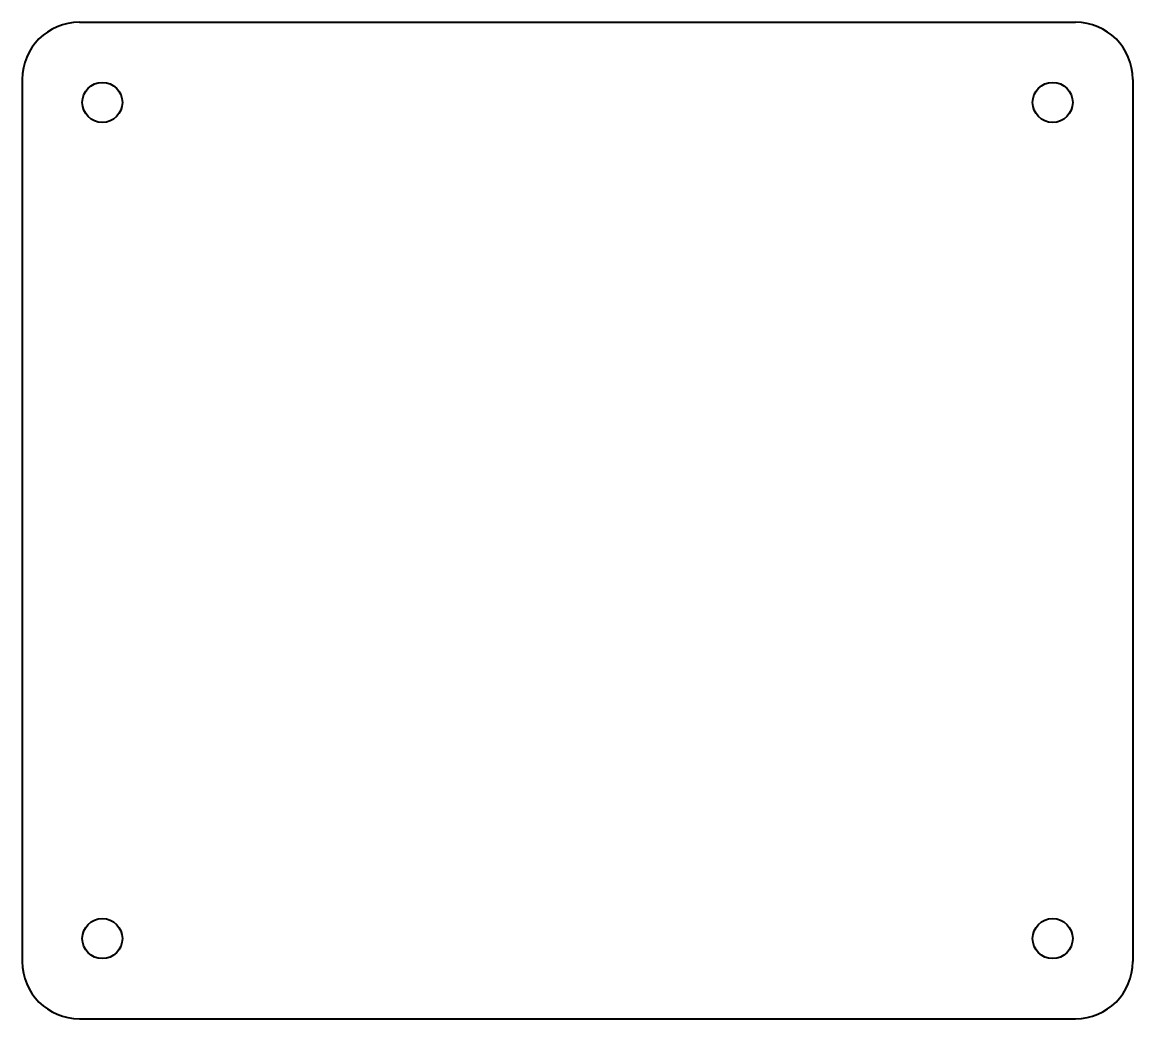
# Model space of a CAD drawing. Header units: millimetres. Extents: x -48.5 to 48.5, y -43.5 to 43.5.
import ezdxf

# ---------------------------------------------------------------- set-up
doc = ezdxf.new("R2010")
doc.units = ezdxf.units.MM
doc.layers.add('Visible', color=7, linetype='Continuous', lineweight=40)

msp = doc.modelspace()

# ---------------------------------------------------------------- linework, layer by layer
at = {"layer": 'Visible'}
for p, q in [((-43.5, 43.5), (43.5, 43.5)), ((-48.5, 38.5), (-48.5, -38.5)), ((48.5, 38.5), (48.5, -38.5)), ((-43.5, -43.5), (43.5, -43.5))]:
    msp.add_line(p, q, dxfattribs=at)
for centre in [(-41.5, 36.5), (41.5, 36.5), (-41.5, -36.5), (41.5, -36.5)]:
    msp.add_circle(centre, 1.75, dxfattribs=at)
for centre, start, end in [((-43.5, 38.5), 90, 180), ((43.5, 38.5), 0, 90), ((-43.5, -38.5), 180, 270), ((43.5, -38.5), 270, 0)]:
    msp.add_arc(centre, 5, start, end, dxfattribs=at)

doc.saveas('drawing.dxf')
